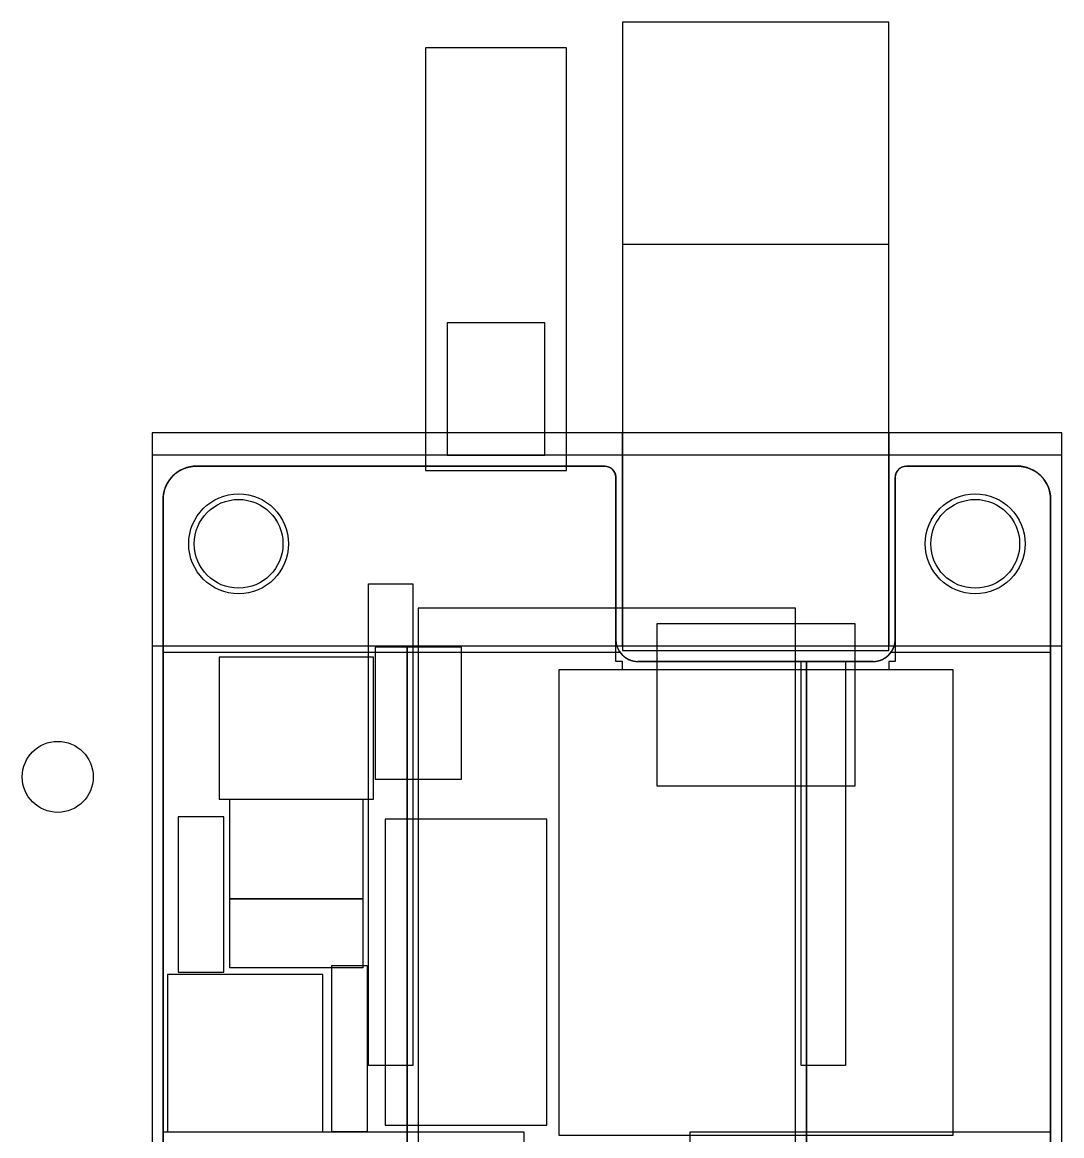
# Model space of a CAD drawing. Header units: millimetres. Extents: x -32 to 32, y -55 to 58.
# Drawn here: x -26.4 to 20.5, y 7.8 to 58 of the extents above; entities that cross this region are included whole.
import ezdxf

# ---------------------------------------------------------------- set-up
doc = ezdxf.new("R2010")
doc.units = ezdxf.units.MM
for name, color, linetype in [('BATTERY_4P7', 1, 'Continuous'), ('BOTTOM_FLUSH_PADS_ONLY', 5, 'Continuous'), ('BOTTOM_PLATE_M2_HEAD_HOLES', 2, 'Continuous'), ('CORRIDOR_23P0', 2, 'Continuous'), ('KEYBAND_4P0', 6, 'Continuous'), ('LED_PLUG_0P0', 7, 'Continuous'), ('LED_SLOT_1P2', 5, 'Continuous'), ('LED_SPLICE_1P0', 6, 'Continuous'), ('LEDGE_CLAMP_NO_PARTS', 3, 'Continuous'), ('MOUNT_KEEPOUT', 1, 'Continuous'), ('PLACEMENT_C4C5_BUCKOUT', 1, 'Continuous'), ('PLACEMENT_J2_LED', 4, 'Continuous'), ('PLACEMENT_L1', 7, 'Continuous'), ('PLACEMENT_Q1_LEDDRV', 5, 'Continuous'), ('PLACEMENT_U1_USBC', 5, 'Continuous'), ('PLACEMENT_U1_XIAO', 4, 'Continuous'), ('PLACEMENT_U2_BUCK', 2, 'Continuous'), ('REF_BATTERY', 3, 'Continuous'), ('REF_BAY', 5, 'Continuous'), ('REF_BOARD', 3, 'Continuous'), ('REF_CHIMNEY', 2, 'Continuous'), ('REF_LEDGE_RECESS_NEW', 7, 'Continuous'), ('REF_LEDGES', 6, 'Continuous'), ('REF_OLD_TABHOLES', 4, 'Continuous'), ('REF_SWITCH', 5, 'Continuous'), ('REF_SWITCH_SLOT', 6, 'Continuous'), ('REF_USB_CHANNEL', 1, 'Continuous'), ('RIB_14P4', 1, 'Continuous'), ('USB_CHIMNEY', 2, 'Continuous')]:
    doc.layers.add(name, color=color, linetype=linetype)

msp = doc.modelspace()

# ---------------------------------------------------------------- linework, layer by layer
at = {"layer": 'BATTERY_4P7'}
msp.add_lwpolyline([(-9, -19.8), (-9, 29.9), (0.4461, 29.9), (0.4495, 29.8892), (0.4515, 29.8834), (0.4575, 29.866), (0.4595, 29.8602), (0.4659, 29.843), (0.4681, 29.8373), (0.475, 29.8202), (0.4773, 29.8145), (0.4846, 29.7976), (0.4871, 29.792), (0.4947, 29.7752), (0.4974, 29.7697), (0.5054, 29.7531), (0.5082, 29.7477), (0.5167, 29.7313), (0.5196, 29.7259), (0.5284, 29.7098), (0.5315, 29.7045), (0.5407, 29.6885), (0.5439, 29.6833), (0.5535, 29.6676), (0.5568, 29.6624), (0.5669, 29.647), (0.5703, 29.6419), (0.5807, 29.6267), (0.5842, 29.6217), (0.595, 29.6068), (0.5987, 29.6019), (0.6098, 29.5872), (0.6136, 29.5824), (0.6251, 29.568), (0.629, 29.5633), (0.6408, 29.5492), (0.6448, 29.5445), (0.657, 29.5307), (0.6611, 29.5262), (0.6737, 29.5127), (0.6779, 29.5083), (0.6908, 29.4951), (0.6951, 29.4908), (0.7083, 29.4779), (0.7127, 29.4737), (0.7262, 29.4611), (0.7307, 29.457), (0.7445, 29.4448), (0.7492, 29.4408), (0.7633, 29.429), (0.768, 29.4251), (0.7824, 29.4136), (0.7872, 29.4098), (0.8019, 29.3987), (0.8068, 29.395), (0.8217, 29.3842), (0.8267, 29.3807), (0.8419, 29.3703), (0.847, 29.3669), (0.8624, 29.3568), (0.8676, 29.3535), (0.8833, 29.3439), (0.8885, 29.3407), (0.9045, 29.3315), (0.9098, 29.3284), (0.9259, 29.3196), (0.9313, 29.3167), (0.9477, 29.3082), (0.9531, 29.3054), (0.9697, 29.2974), (0.9752, 29.2947), (0.992, 29.2871), (0.9976, 29.2846), (1.0145, 29.2773), (1.0202, 29.275), (1.0373, 29.2681), (1.043, 29.2659), (1.0602, 29.2595), (1.066, 29.2575), (1.0834, 29.2515), (1.0892, 29.2495), (1.1068, 29.244), (1.1127, 29.2422), (1.1303, 29.2371), (1.1363, 29.2354), (1.1541, 29.2308), (1.16, 29.2293), (1.1779, 29.225), (1.1839, 29.2237), (1.2019, 29.2199), (1.2079, 29.2187), (1.226, 29.2153), (1.2321, 29.2142), (1.2502, 29.2113), (1.2563, 29.2104), (1.2745, 29.2079), (1.2806, 29.2072), (1.2989, 29.2052), (1.305, 29.2046), (1.3234, 29.203), (1.3295, 29.2025), (1.3479, 29.2014), (1.354, 29.2011), (1.3724, 29.2004), (1.3785, 29.2003), (1.3985, 29.2), (1.4015, 29.2), (9, 29.2), (9, -19.8)], dxfattribs=at)
at = {"layer": 'BOTTOM_FLUSH_PADS_ONLY'}
msp.add_lwpolyline([(-20, -36.4954), (-20, 36.4954), (-20, 36.4985), (-20, 36.5015), (-19.9999, 36.5046), (-19.9997, 36.5276), (-19.9995, 36.5337), (-19.9994, 36.5399), (-19.9992, 36.546), (-19.9985, 36.5644), (-19.9983, 36.5705), (-19.998, 36.5767), (-19.9976, 36.5828), (-19.9965, 36.6012), (-19.9961, 36.6073), (-19.9956, 36.6134), (-19.9951, 36.6195), (-19.9936, 36.6379), (-19.993, 36.644), (-19.9924, 36.6501), (-19.9918, 36.6562), (-19.9897, 36.6745), (-19.989, 36.6806), (-19.9883, 36.6867), (-19.9875, 36.6927), (-19.985, 36.711), (-19.9841, 36.7171), (-19.9832, 36.7231), (-19.9823, 36.7292), (-19.9794, 36.7474), (-19.9784, 36.7534), (-19.9773, 36.7595), (-19.9762, 36.7655), (-19.9729, 36.7836), (-19.9717, 36.7896), (-19.9705, 36.7956), (-19.9693, 36.8016), (-19.9655, 36.8196), (-19.9642, 36.8256), (-19.9628, 36.8316), (-19.9614, 36.8376), (-19.9572, 36.8555), (-19.9557, 36.8615), (-19.9542, 36.8674), (-19.9527, 36.8734), (-19.948, 36.8912), (-19.9464, 36.8971), (-19.9448, 36.903), (-19.9431, 36.9089), (-19.938, 36.9266), (-19.9362, 36.9325), (-19.9344, 36.9383), (-19.9326, 36.9442), (-19.9271, 36.9617), (-19.9252, 36.9676), (-19.9233, 36.9734), (-19.9213, 36.9792), (-19.9153, 36.9966), (-19.9133, 37.0024), (-19.9112, 37.0082), (-19.9091, 37.014), (-19.9027, 37.0312), (-19.9005, 37.037), (-19.8983, 37.0427), (-19.8961, 37.0484), (-19.8892, 37.0655), (-19.8869, 37.0712), (-19.8846, 37.0768), (-19.8822, 37.0825), (-19.8749, 37.0994), (-19.8725, 37.105), (-19.87, 37.1106), (-19.8675, 37.1162), (-19.8598, 37.133), (-19.8572, 37.1385), (-19.8546, 37.1441), (-19.8519, 37.1496), (-19.8439, 37.1661), (-19.8411, 37.1716), (-19.8384, 37.1771), (-19.8356, 37.1826), (-19.8271, 37.1989), (-19.8243, 37.2044), (-19.8214, 37.2098), (-19.8184, 37.2152), (-19.8096, 37.2313), (-19.8066, 37.2366), (-19.8036, 37.242), (-19.8005, 37.2473), (-19.7912, 37.2632), (-19.7881, 37.2685), (-19.785, 37.2737), (-19.7818, 37.279), (-19.7721, 37.2947), (-19.7689, 37.2999), (-19.7656, 37.305), (-19.7623, 37.3102), (-19.7522, 37.3256), (-19.7488, 37.3308), (-19.7454, 37.3359), (-19.742, 37.3409), (-19.7316, 37.3561), (-19.7281, 37.3612), (-19.7245, 37.3662), (-19.721, 37.3712), (-19.7102, 37.3861), (-19.7066, 37.391), (-19.7029, 37.396), (-19.6992, 37.4009), (-19.6881, 37.4155), (-19.6843, 37.4204), (-19.6806, 37.4252), (-19.6768, 37.43), (-19.6653, 37.4444), (-19.6614, 37.4492), (-19.6575, 37.4539), (-19.6536, 37.4586), (-19.6417, 37.4727), (-19.6378, 37.4774), (-19.6338, 37.482), (-19.6297, 37.4867), (-19.6175, 37.5004), (-19.6134, 37.505), (-19.6093, 37.5096), (-19.6052, 37.5141), (-19.5926, 37.5276), (-19.5884, 37.532), (-19.5842, 37.5365), (-19.5799, 37.5409), (-19.5671, 37.5541), (-19.5628, 37.5584), (-19.5584, 37.5628), (-19.5541, 37.5671), (-19.5409, 37.5799), (-19.5365, 37.5842), (-19.532, 37.5884), (-19.5276, 37.5926), (-19.5141, 37.6052), (-19.5096, 37.6093), (-19.505, 37.6134), (-19.5004, 37.6175), (-19.4867, 37.6297), (-19.482, 37.6338), (-19.4774, 37.6378), (-19.4727, 37.6417), (-19.4586, 37.6536), (-19.4539, 37.6575), (-19.4492, 37.6614), (-19.4444, 37.6653), (-19.43, 37.6768), (-19.4252, 37.6806), (-19.4204, 37.6843), (-19.4155, 37.6881), (-19.4009, 37.6992), (-19.396, 37.7029), (-19.391, 37.7066), (-19.3861, 37.7102), (-19.3712, 37.721), (-19.3662, 37.7245), (-19.3612, 37.7281), (-19.3561, 37.7316), (-19.3409, 37.742), (-19.3359, 37.7454), (-19.3308, 37.7488), (-19.3256, 37.7522), (-19.3102, 37.7623), (-19.305, 37.7656), (-19.2999, 37.7689), (-19.2947, 37.7721), (-19.279, 37.7818), (-19.2737, 37.785), (-19.2685, 37.7881), (-19.2632, 37.7912), (-19.2473, 37.8005), (-19.242, 37.8036), (-19.2366, 37.8066), (-19.2313, 37.8096), (-19.2152, 37.8184), (-19.2098, 37.8214), (-19.2044, 37.8243), (-19.1989, 37.8271), (-19.1826, 37.8356), (-19.1771, 37.8384), (-19.1716, 37.8411), (-19.1661, 37.8439), (-19.1496, 37.8519), (-19.1441, 37.8546), (-19.1385, 37.8572), (-19.133, 37.8598), (-19.1162, 37.8675), (-19.1106, 37.87), (-19.105, 37.8725), (-19.0994, 37.8749), (-19.0825, 37.8822), (-19.0768, 37.8846), (-19.0712, 37.8869), (-19.0655, 37.8892), (-19.0484, 37.8961), (-19.0427, 37.8983), (-19.037, 37.9005), (-19.0312, 37.9027), (-19.014, 37.9091), (-19.0082, 37.9112), (-19.0024, 37.9133), (-18.9966, 37.9153), (-18.9792, 37.9213), (-18.9734, 37.9233), (-18.9676, 37.9252), (-18.9617, 37.9271), (-18.9442, 37.9326), (-18.9383, 37.9344), (-18.9325, 37.9362), (-18.9266, 37.938), (-18.9089, 37.9431), (-18.903, 37.9448), (-18.8971, 37.9464), (-18.8912, 37.948), (-18.8734, 37.9527), (-18.8674, 37.9542), (-18.8615, 37.9557), (-18.8555, 37.9572), (-18.8376, 37.9614), (-18.8316, 37.9628), (-18.8256, 37.9642), (-18.8196, 37.9655), (-18.8016, 37.9693), (-18.7956, 37.9705), (-18.7896, 37.9717), (-18.7836, 37.9729), (-18.7655, 37.9762), (-18.7595, 37.9773), (-18.7534, 37.9784), (-18.7474, 37.9794), (-18.7292, 37.9823), (-18.7231, 37.9832), (-18.7171, 37.9841), (-18.711, 37.985), (-18.6927, 37.9875), (-18.6867, 37.9883), (-18.6806, 37.989), (-18.6745, 37.9897), (-18.6562, 37.9918), (-18.6501, 37.9924), (-18.644, 37.993), (-18.6379, 37.9936), (-18.6195, 37.9951), (-18.6134, 37.9956), (-18.6073, 37.9961), (-18.6012, 37.9965), (-18.5828, 37.9976), (-18.5767, 37.998), (-18.5705, 37.9983), (-18.5644, 37.9985), (-18.546, 37.9992), (-18.5399, 37.9994), (-18.5337, 37.9995), (-18.5276, 37.9997), (-18.5046, 37.9999), (-18.5015, 38), (-18.4985, 38), (-18.4954, 38), (-0.1, 38), (-0.0877, 37.9998), (-0.0755, 37.9994), (-0.0632, 37.9986), (-0.051, 37.9976), (-0.0388, 37.9962), (-0.0266, 37.9946), (-0.0145, 37.9926), (-0.0025, 37.9904), (0.0096, 37.9879), (0.0215, 37.985), (0.0334, 37.9819), (0.0451, 37.9785), (0.0568, 37.9748), (0.0684, 37.9708), (0.0799, 37.9665), (0.0913, 37.9619), (0.1026, 37.9571), (0.1138, 37.952), (0.1248, 37.9466), (0.1357, 37.941), (0.1464, 37.935), (0.1571, 37.9289), (0.1675, 37.9224), (0.1778, 37.9157), (0.1879, 37.9088), (0.1978, 37.9016), (0.2076, 37.8942), (0.2172, 37.8865), (0.2266, 37.8786), (0.2358, 37.8705), (0.2448, 37.8621), (0.2536, 37.8536), (0.2621, 37.8448), (0.2705, 37.8358), (0.2786, 37.8266), (0.2865, 37.8172), (0.2942, 37.8076), (0.3016, 37.7978), (0.3088, 37.7879), (0.3157, 37.7778), (0.3224, 37.7675), (0.3289, 37.7571), (0.335, 37.7464), (0.341, 37.7357), (0.3466, 37.7248), (0.352, 37.7138), (0.3571, 37.7026), (0.3619, 37.6913), (0.3665, 37.6799), (0.3708, 37.6684), (0.3748, 37.6568), (0.3785, 37.6451), (0.3819, 37.6334), (0.385, 37.6215), (0.3879, 37.6096), (0.3904, 37.5975), (0.3926, 37.5855), (0.3946, 37.5734), (0.3962, 37.5612), (0.3976, 37.549), (0.3986, 37.5368), (0.3994, 37.5245), (0.3998, 37.5123), (0.4, 37.5), (0.4, 30.2015), (0.4, 30.1985), (0.4003, 30.1785), (0.4004, 30.1724), (0.4011, 30.154), (0.4014, 30.1479), (0.4025, 30.1295), (0.403, 30.1234), (0.4046, 30.105), (0.4052, 30.0989), (0.4072, 30.0806), (0.4079, 30.0745), (0.4104, 30.0563), (0.4113, 30.0502), (0.4142, 30.0321), (0.4153, 30.026), (0.4187, 30.0079), (0.4199, 30.0019), (0.4237, 29.9839), (0.425, 29.9779), (0.4293, 29.96), (0.4308, 29.9541), (0.4354, 29.9363), (0.4371, 29.9303), (0.4422, 29.9127), (0.444, 29.9068), (0.4495, 29.8892), (0.4515, 29.8834), (0.4575, 29.866), (0.4595, 29.8602), (0.4659, 29.843), (0.4681, 29.8373), (0.475, 29.8202), (0.4773, 29.8145), (0.4846, 29.7976), (0.4871, 29.792), (0.4947, 29.7752), (0.4974, 29.7697), (0.5054, 29.7531), (0.5082, 29.7477), (0.5167, 29.7313), (0.5196, 29.7259), (0.5284, 29.7098), (0.5315, 29.7045), (0.5407, 29.6885), (0.5439, 29.6833), (0.5535, 29.6676), (0.5568, 29.6624), (0.5669, 29.647), (0.5703, 29.6419), (0.5807, 29.6267), (0.5842, 29.6217), (0.595, 29.6068), (0.5987, 29.6019), (0.6098, 29.5872), (0.6136, 29.5824), (0.6251, 29.568), (0.629, 29.5633), (0.6408, 29.5492), (0.6448, 29.5445), (0.657, 29.5307), (0.6611, 29.5262), (0.6737, 29.5127), (0.6779, 29.5083), (0.6908, 29.4951), (0.6951, 29.4908), (0.7083, 29.4779), (0.7127, 29.4737), (0.7262, 29.4611), (0.7307, 29.457), (0.7445, 29.4448), (0.7492, 29.4408), (0.7633, 29.429), (0.768, 29.4251), (0.7824, 29.4136), (0.7872, 29.4098), (0.8019, 29.3987), (0.8068, 29.395), (0.8217, 29.3842), (0.8267, 29.3807), (0.8419, 29.3703), (0.847, 29.3669), (0.8624, 29.3568), (0.8676, 29.3535), (0.8833, 29.3439), (0.8885, 29.3407), (0.9045, 29.3315), (0.9098, 29.3284), (0.9259, 29.3196), (0.9313, 29.3167), (0.9477, 29.3082), (0.9531, 29.3054), (0.9697, 29.2974), (0.9752, 29.2947), (0.992, 29.2871), (0.9976, 29.2846), (1.0145, 29.2773), (1.0202, 29.275), (1.0373, 29.2681), (1.043, 29.2659), (1.0602, 29.2595), (1.066, 29.2575), (1.0834, 29.2515), (1.0892, 29.2495), (1.1068, 29.244), (1.1127, 29.2422), (1.1303, 29.2371), (1.1363, 29.2354), (1.1541, 29.2308), (1.16, 29.2293), (1.1779, 29.225), (1.1839, 29.2237), (1.2019, 29.2199), (1.2079, 29.2187), (1.226, 29.2153), (1.2321, 29.2142), (1.2502, 29.2113), (1.2563, 29.2104), (1.2745, 29.2079), (1.2806, 29.2072), (1.2989, 29.2052), (1.305, 29.2046), (1.3234, 29.203), (1.3295, 29.2025), (1.3479, 29.2014), (1.354, 29.2011), (1.3724, 29.2004), (1.3785, 29.2003), (1.3985, 29.2), (1.4015, 29.2), (11.9985, 29.2), (12.0015, 29.2), (12.0215, 29.2003), (12.0276, 29.2004), (12.046, 29.2011), (12.0521, 29.2014), (12.0705, 29.2025), (12.0766, 29.203), (12.095, 29.2046), (12.1011, 29.2052), (12.1194, 29.2072), (12.1255, 29.2079), (12.1437, 29.2104), (12.1498, 29.2113), (12.1679, 29.2142), (12.174, 29.2153), (12.1921, 29.2187), (12.1981, 29.2199), (12.2161, 29.2237), (12.2221, 29.225), (12.24, 29.2293), (12.2459, 29.2308), (12.2637, 29.2354), (12.2697, 29.2371), (12.2873, 29.2422), (12.2932, 29.244), (12.3108, 29.2495), (12.3166, 29.2515), (12.334, 29.2575), (12.3398, 29.2595), (12.357, 29.2659), (12.3627, 29.2681), (12.3798, 29.275), (12.3855, 29.2773), (12.4024, 29.2846), (12.408, 29.2871), (12.4248, 29.2947), (12.4303, 29.2974), (12.4469, 29.3054), (12.4523, 29.3082), (12.4687, 29.3167), (12.4741, 29.3196), (12.4902, 29.3284), (12.4955, 29.3315), (12.5115, 29.3407), (12.5167, 29.3439), (12.5324, 29.3535), (12.5376, 29.3568), (12.553, 29.3669), (12.5581, 29.3703), (12.5733, 29.3807), (12.5783, 29.3842), (12.5932, 29.395), (12.5981, 29.3987), (12.6128, 29.4098), (12.6176, 29.4136), (12.632, 29.4251), (12.6367, 29.429), (12.6508, 29.4408), (12.6555, 29.4448), (12.6693, 29.457), (12.6738, 29.4611), (12.6873, 29.4737), (12.6917, 29.4779), (12.7049, 29.4908), (12.7092, 29.4951), (12.7221, 29.5083), (12.7263, 29.5127), (12.7389, 29.5262), (12.743, 29.5307), (12.7552, 29.5445), (12.7592, 29.5492), (12.771, 29.5633), (12.7749, 29.568), (12.7864, 29.5824), (12.7902, 29.5872), (12.8013, 29.6019), (12.805, 29.6068), (12.8158, 29.6217), (12.8193, 29.6267), (12.8297, 29.6419), (12.8331, 29.647), (12.8432, 29.6624), (12.8465, 29.6676), (12.8561, 29.6833), (12.8593, 29.6885), (12.8685, 29.7045), (12.8716, 29.7098), (12.8804, 29.7259), (12.8833, 29.7313), (12.8918, 29.7477), (12.8946, 29.7531), (12.9026, 29.7697), (12.9053, 29.7752), (12.9129, 29.792), (12.9154, 29.7976), (12.9227, 29.8145), (12.925, 29.8202), (12.9319, 29.8373), (12.9341, 29.843), (12.9405, 29.8602), (12.9425, 29.866), (12.9485, 29.8834), (12.9505, 29.8892), (12.956, 29.9068), (12.9578, 29.9127), (12.9629, 29.9303), (12.9646, 29.9363), (12.9692, 29.9541), (12.9707, 29.96), (12.975, 29.9779), (12.9763, 29.9839), (12.9801, 30.0019), (12.9813, 30.0079), (12.9847, 30.026), (12.9858, 30.0321), (12.9887, 30.0502), (12.9896, 30.0563), (12.9921, 30.0745), (12.9928, 30.0806), (12.9948, 30.0989), (12.9954, 30.105), (12.997, 30.1234), (12.9975, 30.1295), (12.9986, 30.1479), (12.9989, 30.154), (12.9996, 30.1724), (12.9997, 30.1785), (13, 30.1985), (13, 30.2015), (13, 37.5), (13.0002, 37.5123), (13.0006, 37.5245), (13.0014, 37.5368), (13.0024, 37.549), (13.0038, 37.5612), (13.0054, 37.5734), (13.0074, 37.5855), (13.0096, 37.5975), (13.0121, 37.6096), (13.015, 37.6215), (13.0181, 37.6334), (13.0215, 37.6451), (13.0252, 37.6568), (13.0292, 37.6684), (13.0335, 37.6799), (13.0381, 37.6913), (13.0429, 37.7026), (13.048, 37.7138), (13.0534, 37.7248), (13.059, 37.7357), (13.065, 37.7464), (13.0711, 37.7571), (13.0776, 37.7675), (13.0843, 37.7778), (13.0912, 37.7879), (13.0984, 37.7978), (13.1058, 37.8076), (13.1135, 37.8172), (13.1214, 37.8266), (13.1295, 37.8358), (13.1379, 37.8448), (13.1464, 37.8536), (13.1552, 37.8621), (13.1642, 37.8705), (13.1734, 37.8786), (13.1828, 37.8865), (13.1924, 37.8942), (13.2022, 37.9016), (13.2121, 37.9088), (13.2222, 37.9157), (13.2325, 37.9224), (13.2429, 37.9289), (13.2536, 37.935), (13.2643, 37.941), (13.2752, 37.9466), (13.2862, 37.952), (13.2974, 37.9571), (13.3087, 37.9619), (13.3201, 37.9665), (13.3316, 37.9708), (13.3432, 37.9748), (13.3549, 37.9785), (13.3666, 37.9819), (13.3785, 37.985), (13.3904, 37.9879), (13.4025, 37.9904), (13.4145, 37.9926), (13.4266, 37.9946), (13.4388, 37.9962), (13.451, 37.9976), (13.4632, 37.9986), (13.4755, 37.9994), (13.4877, 37.9998), (13.5, 38), (18.4954, 38), (18.4985, 38), (18.5015, 38), (18.5046, 37.9999), (18.5276, 37.9997), (18.5337, 37.9995), (18.5399, 37.9994), (18.546, 37.9992), (18.5644, 37.9985), (18.5705, 37.9983), (18.5767, 37.998), (18.5828, 37.9976), (18.6012, 37.9965), (18.6073, 37.9961), (18.6134, 37.9956), (18.6195, 37.9951), (18.6379, 37.9936), (18.644, 37.993), (18.6501, 37.9924), (18.6562, 37.9918), (18.6745, 37.9897), (18.6806, 37.989), (18.6867, 37.9883), (18.6927, 37.9875), (18.711, 37.985), (18.7171, 37.9841), (18.7231, 37.9832), (18.7292, 37.9823), (18.7474, 37.9794), (18.7534, 37.9784), (18.7595, 37.9773), (18.7655, 37.9762), (18.7836, 37.9729), (18.7896, 37.9717), (18.7956, 37.9705), (18.8016, 37.9693), (18.8196, 37.9655), (18.8256, 37.9642), (18.8316, 37.9628), (18.8376, 37.9614), (18.8555, 37.9572), (18.8615, 37.9557), (18.8674, 37.9542), (18.8734, 37.9527), (18.8912, 37.948), (18.8971, 37.9464), (18.903, 37.9448), (18.9089, 37.9431), (18.9266, 37.938), (18.9325, 37.9362), (18.9383, 37.9344), (18.9442, 37.9326), (18.9617, 37.9271), (18.9676, 37.9252), (18.9734, 37.9233), (18.9792, 37.9213), (18.9966, 37.9153), (19.0024, 37.9133), (19.0082, 37.9112), (19.014, 37.9091), (19.0312, 37.9027), (19.037, 37.9005), (19.0427, 37.8983), (19.0484, 37.8961), (19.0655, 37.8892), (19.0712, 37.8869), (19.0768, 37.8846), (19.0825, 37.8822), (19.0994, 37.8749), (19.105, 37.8725), (19.1106, 37.87), (19.1162, 37.8675), (19.133, 37.8598), (19.1385, 37.8572), (19.1441, 37.8546), (19.1496, 37.8519), (19.1661, 37.8439), (19.1716, 37.8411), (19.1771, 37.8384), (19.1826, 37.8356), (19.1989, 37.8271), (19.2044, 37.8243), (19.2098, 37.8214), (19.2152, 37.8184), (19.2313, 37.8096), (19.2366, 37.8066), (19.242, 37.8036), (19.2473, 37.8005), (19.2632, 37.7912), (19.2685, 37.7881), (19.2737, 37.785), (19.279, 37.7818), (19.2947, 37.7721), (19.2999, 37.7689), (19.305, 37.7656), (19.3102, 37.7623), (19.3256, 37.7522), (19.3308, 37.7488), (19.3359, 37.7454), (19.3409, 37.742), (19.3561, 37.7316), (19.3612, 37.7281), (19.3662, 37.7245), (19.3712, 37.721), (19.3861, 37.7102), (19.391, 37.7066), (19.396, 37.7029), (19.4009, 37.6992), (19.4155, 37.6881), (19.4204, 37.6843), (19.4252, 37.6806), (19.43, 37.6768), (19.4444, 37.6653), (19.4492, 37.6614), (19.4539, 37.6575), (19.4586, 37.6536), (19.4727, 37.6417), (19.4774, 37.6378), (19.482, 37.6338), (19.4867, 37.6297), (19.5004, 37.6175), (19.505, 37.6134), (19.5096, 37.6093), (19.5141, 37.6052), (19.5276, 37.5926), (19.532, 37.5884), (19.5365, 37.5842), (19.5409, 37.5799), (19.5541, 37.5671), (19.5584, 37.5628), (19.5628, 37.5584), (19.5671, 37.5541), (19.5799, 37.5409), (19.5842, 37.5365), (19.5884, 37.532), (19.5926, 37.5276), (19.6052, 37.5141), (19.6093, 37.5096), (19.6134, 37.505), (19.6175, 37.5004), (19.6297, 37.4867), (19.6338, 37.482), (19.6378, 37.4774), (19.6417, 37.4727), (19.6536, 37.4586), (19.6575, 37.4539), (19.6614, 37.4492), (19.6653, 37.4444), (19.6768, 37.43), (19.6806, 37.4252), (19.6843, 37.4204), (19.6881, 37.4155), (19.6992, 37.4009), (19.7029, 37.396), (19.7066, 37.391), (19.7102, 37.3861), (19.721, 37.3712), (19.7245, 37.3662), (19.7281, 37.3612), (19.7316, 37.3561), (19.742, 37.3409), (19.7454, 37.3359), (19.7488, 37.3308), (19.7522, 37.3256), (19.7623, 37.3102), (19.7656, 37.305), (19.7689, 37.2999), (19.7721, 37.2947), (19.7818, 37.279), (19.785, 37.2737), (19.7881, 37.2685), (19.7912, 37.2632), (19.8005, 37.2473), (19.8036, 37.242), (19.8066, 37.2366), (19.8096, 37.2313), (19.8184, 37.2152), (19.8214, 37.2098), (19.8243, 37.2044), (19.8271, 37.1989), (19.8356, 37.1826), (19.8384, 37.1771), (19.8411, 37.1716), (19.8439, 37.1661), (19.8519, 37.1496), (19.8546, 37.1441), (19.8572, 37.1385), (19.8598, 37.133), (19.8675, 37.1162), (19.87, 37.1106), (19.8725, 37.105), (19.8749, 37.0994), (19.8822, 37.0825), (19.8846, 37.0768), (19.8869, 37.0712), (19.8892, 37.0655), (19.8961, 37.0484), (19.8983, 37.0427), (19.9005, 37.037), (19.9027, 37.0312), (19.9091, 37.014), (19.9112, 37.0082), (19.9133, 37.0024), (19.9153, 36.9966), (19.9213, 36.9792), (19.9233, 36.9734), (19.9252, 36.9676), (19.9271, 36.9617), (19.9326, 36.9442), (19.9344, 36.9383), (19.9362, 36.9325), (19.938, 36.9266), (19.9431, 36.9089), (19.9448, 36.903), (19.9464, 36.8971), (19.948, 36.8912), (19.9527, 36.8734), (19.9542, 36.8674), (19.9557, 36.8615), (19.9572, 36.8555), (19.9614, 36.8376), (19.9628, 36.8316), (19.9642, 36.8256), (19.9655, 36.8196), (19.9693, 36.8016), (19.9705, 36.7956), (19.9717, 36.7896), (19.9729, 36.7836), (19.9762, 36.7655), (19.9773, 36.7595), (19.9784, 36.7534), (19.9794, 36.7474), (19.9823, 36.7292), (19.9832, 36.7231), (19.9841, 36.7171), (19.985, 36.711), (19.9875, 36.6927), (19.9883, 36.6867), (19.989, 36.6806), (19.9897, 36.6745), (19.9918, 36.6562), (19.9924, 36.6501), (19.993, 36.644), (19.9936, 36.6379), (19.9951, 36.6195), (19.9956, 36.6134), (19.9961, 36.6073), (19.9965, 36.6012), (19.9976, 36.5828), (19.998, 36.5767), (19.9983, 36.5705), (19.9985, 36.5644), (19.9992, 36.546), (19.9994, 36.5399), (19.9995, 36.5337), (19.9997, 36.5276), (19.9999, 36.5046), (20, 36.5015), (20, 36.4985), (20, 36.4954), (20, -36.4954)], dxfattribs=at)
at = {"layer": 'BOTTOM_PLATE_M2_HEAD_HOLES'}
for centre in [(-16.6, 34.5), (16.6, 34.5)]:
    msp.add_circle(centre, 2, dxfattribs=at)
at = {"layer": 'CORRIDOR_23P0'}
msp.add_lwpolyline([(-9, 29.9), (-9, -19.8), (-20, -19.8), (-20, 29.9)], close=True, dxfattribs=at)
msp.add_lwpolyline([(9, -19.8), (9, 29.2), (11.9985, 29.2), (12.0015, 29.2), (12.0215, 29.2003), (12.0276, 29.2004), (12.046, 29.2011), (12.0521, 29.2014), (12.0705, 29.2025), (12.0766, 29.203), (12.095, 29.2046), (12.1011, 29.2052), (12.1194, 29.2072), (12.1255, 29.2079), (12.1437, 29.2104), (12.1498, 29.2113), (12.1679, 29.2142), (12.174, 29.2153), (12.1921, 29.2187), (12.1981, 29.2199), (12.2161, 29.2237), (12.2221, 29.225), (12.24, 29.2293), (12.2459, 29.2308), (12.2637, 29.2354), (12.2697, 29.2371), (12.2873, 29.2422), (12.2932, 29.244), (12.3108, 29.2495), (12.3166, 29.2515), (12.334, 29.2575), (12.3398, 29.2595), (12.357, 29.2659), (12.3627, 29.2681), (12.3798, 29.275), (12.3855, 29.2773), (12.4024, 29.2846), (12.408, 29.2871), (12.4248, 29.2947), (12.4303, 29.2974), (12.4469, 29.3054), (12.4523, 29.3082), (12.4687, 29.3167), (12.4741, 29.3196), (12.4902, 29.3284), (12.4955, 29.3315), (12.5115, 29.3407), (12.5167, 29.3439), (12.5324, 29.3535), (12.5376, 29.3568), (12.553, 29.3669), (12.5581, 29.3703), (12.5733, 29.3807), (12.5783, 29.3842), (12.5932, 29.395), (12.5981, 29.3987), (12.6128, 29.4098), (12.6176, 29.4136), (12.632, 29.4251), (12.6367, 29.429), (12.6508, 29.4408), (12.6555, 29.4448), (12.6693, 29.457), (12.6738, 29.4611), (12.6873, 29.4737), (12.6917, 29.4779), (12.7049, 29.4908), (12.7092, 29.4951), (12.7221, 29.5083), (12.7263, 29.5127), (12.7389, 29.5262), (12.743, 29.5307), (12.7552, 29.5445), (12.7592, 29.5492), (12.771, 29.5633), (12.7749, 29.568), (12.7864, 29.5824), (12.7902, 29.5872), (12.8013, 29.6019), (12.805, 29.6068), (12.8158, 29.6217), (12.8193, 29.6267), (12.8297, 29.6419), (12.8331, 29.647), (12.8432, 29.6624), (12.8465, 29.6676), (12.8561, 29.6833), (12.8593, 29.6885), (12.8685, 29.7045), (12.8716, 29.7098), (12.8804, 29.7259), (12.8833, 29.7313), (12.8918, 29.7477), (12.8946, 29.7531), (12.9026, 29.7697), (12.9053, 29.7752), (12.9129, 29.792), (12.9154, 29.7976), (12.9227, 29.8145), (12.925, 29.8202), (12.9319, 29.8373), (12.9341, 29.843), (12.9405, 29.8602), (12.9425, 29.866), (12.9485, 29.8834), (12.9505, 29.8892), (12.9539, 29.9), (20, 29.9), (20, -19.8)], dxfattribs=at)
at = {"layer": 'KEYBAND_4P0'}
for points in [[(-3.75, 8), (-3.75, -8), (-20, -8), (-20, 8)], [(20, 8), (20, -8), (3.75, -8), (3.75, 8)]]:
    msp.add_lwpolyline(points, close=True, dxfattribs=at)
at = {"layer": 'LED_PLUG_0P0'}
msp.add_lwpolyline([(-17, 18.5), (-17, 23), (-11, 23), (-11, 18.5)], close=True, dxfattribs=at)
at = {"layer": 'LED_SLOT_1P2'}
msp.add_lwpolyline([(-12.4, 8), (-12.4, 15.5), (-10.8, 15.5), (-10.8, 8)], close=True, dxfattribs=at)
at = {"layer": 'LED_SPLICE_1P0'}
msp.add_lwpolyline([(-17, 15.4), (-17, 18.5), (-11, 18.5), (-11, 15.4)], close=True, dxfattribs=at)
at = {"layer": 'LEDGE_CLAMP_NO_PARTS'}
for points in [[(-0.0755, 37.9994), (-0.0632, 37.9986), (-0.051, 37.9976), (-0.0388, 37.9962), (-0.0266, 37.9946), (-0.0145, 37.9926), (-0.0025, 37.9904), (0.0096, 37.9879), (0.0215, 37.985), (0.0334, 37.9819), (0.0451, 37.9785), (0.0568, 37.9748), (0.0684, 37.9708), (0.0799, 37.9665), (0.0913, 37.9619), (0.1026, 37.9571), (0.1138, 37.952), (0.1248, 37.9466), (0.1357, 37.941), (0.1464, 37.935), (0.1571, 37.9289), (0.1675, 37.9224), (0.1778, 37.9157), (0.1879, 37.9088), (0.1978, 37.9016), (0.2076, 37.8942), (0.2172, 37.8865), (0.2266, 37.8786), (0.2358, 37.8705), (0.2448, 37.8621), (0.2536, 37.8536), (0.2621, 37.8448), (0.2705, 37.8358), (0.2786, 37.8266), (0.2865, 37.8172), (0.2942, 37.8076), (0.3016, 37.7978), (0.3088, 37.7879), (0.3157, 37.7778), (0.3224, 37.7675), (0.3289, 37.7571), (0.335, 37.7464), (0.341, 37.7357), (0.3466, 37.7248), (0.352, 37.7138), (0.3571, 37.7026), (0.3619, 37.6913), (0.3665, 37.6799), (0.3708, 37.6684), (0.3748, 37.6568), (0.3785, 37.6451), (0.3819, 37.6334), (0.385, 37.6215), (0.3879, 37.6096), (0.3904, 37.5975), (0.3926, 37.5855), (0.3946, 37.5734), (0.3962, 37.5612), (0.3976, 37.549), (0.3986, 37.5368), (0.3994, 37.5245), (0.3998, 37.5123), (0.4, 37.5), (0.4, 30.2015), (0.4, 30.1985), (0.4003, 30.1785), (0.4004, 30.1724), (0.4011, 30.154), (0.4014, 30.1479), (0.4025, 30.1295), (0.403, 30.1234), (0.4046, 30.105), (0.4052, 30.0989), (0.4072, 30.0806), (0.4079, 30.0745), (0.4104, 30.0563), (0.4113, 30.0502), (0.4142, 30.0321), (0.4153, 30.026), (0.4187, 30.0079), (0.4199, 30.0019), (0.4237, 29.9839), (0.425, 29.9779), (0.4293, 29.96), (0.4308, 29.9541), (0.4354, 29.9363), (0.4371, 29.9303), (0.4422, 29.9127), (0.444, 29.9068), (0.4495, 29.8892), (0.4515, 29.8834), (0.4575, 29.866), (0.4595, 29.8602), (0.4659, 29.843), (0.4681, 29.8373), (0.475, 29.8202), (0.4773, 29.8145), (0.4846, 29.7976), (0.4871, 29.792), (0.4947, 29.7752), (0.4974, 29.7697), (0.5054, 29.7531), (0.5082, 29.7477), (0.5167, 29.7313), (0.5196, 29.7259), (0.5284, 29.7098), (0.5315, 29.7045), (0.5407, 29.6885), (0.5439, 29.6833), (0.5535, 29.6676), (0.5568, 29.6624), (0.5669, 29.647), (0.5703, 29.6419), (0.5807, 29.6267), (0.5842, 29.6217), (0.595, 29.6068), (0.5987, 29.6019), (0.6001, 29.6), (-20, 29.6), (-20, 36.4954), (-20, 36.4985), (-20, 36.5015), (-19.9999, 36.5046), (-19.9997, 36.5276), (-19.9995, 36.5337), (-19.9994, 36.5399), (-19.9992, 36.546), (-19.9985, 36.5644), (-19.9983, 36.5705), (-19.998, 36.5767), (-19.9976, 36.5828), (-19.9965, 36.6012), (-19.9961, 36.6073), (-19.9956, 36.6134), (-19.9951, 36.6195), (-19.9936, 36.6379), (-19.993, 36.644), (-19.9924, 36.6501), (-19.9918, 36.6562), (-19.9897, 36.6745), (-19.989, 36.6806), (-19.9883, 36.6867), (-19.9875, 36.6927), (-19.985, 36.711), (-19.9841, 36.7171), (-19.9832, 36.7231), (-19.9823, 36.7292), (-19.9794, 36.7474), (-19.9784, 36.7534), (-19.9773, 36.7595), (-19.9762, 36.7655), (-19.9729, 36.7836), (-19.9717, 36.7896), (-19.9705, 36.7956), (-19.9693, 36.8016), (-19.9655, 36.8196), (-19.9642, 36.8256), (-19.9628, 36.8316), (-19.9614, 36.8376), (-19.9572, 36.8555), (-19.9557, 36.8615), (-19.9542, 36.8674), (-19.9527, 36.8734), (-19.948, 36.8912), (-19.9464, 36.8971), (-19.9448, 36.903), (-19.9431, 36.9089), (-19.938, 36.9266), (-19.9362, 36.9325), (-19.9344, 36.9383), (-19.9326, 36.9442), (-19.9271, 36.9617), (-19.9252, 36.9676), (-19.9233, 36.9734), (-19.9213, 36.9792), (-19.9153, 36.9966), (-19.9133, 37.0024), (-19.9112, 37.0082), (-19.9091, 37.014), (-19.9027, 37.0312), (-19.9005, 37.037), (-19.8983, 37.0427), (-19.8961, 37.0484), (-19.8892, 37.0655), (-19.8869, 37.0712), (-19.8846, 37.0768), (-19.8822, 37.0825), (-19.8749, 37.0994), (-19.8725, 37.105), (-19.87, 37.1106), (-19.8675, 37.1162), (-19.8598, 37.133), (-19.8572, 37.1385), (-19.8546, 37.1441), (-19.8519, 37.1496), (-19.8439, 37.1661), (-19.8411, 37.1716), (-19.8384, 37.1771), (-19.8356, 37.1826), (-19.8271, 37.1989), (-19.8243, 37.2044), (-19.8214, 37.2098), (-19.8184, 37.2152), (-19.8096, 37.2313), (-19.8066, 37.2366), (-19.8036, 37.242), (-19.8005, 37.2473), (-19.7912, 37.2632), (-19.7881, 37.2685), (-19.785, 37.2737), (-19.7818, 37.279), (-19.7721, 37.2947), (-19.7689, 37.2999), (-19.7656, 37.305), (-19.7623, 37.3102), (-19.7522, 37.3256), (-19.7488, 37.3308), (-19.7454, 37.3359), (-19.742, 37.3409), (-19.7316, 37.3561), (-19.7281, 37.3612), (-19.7245, 37.3662), (-19.721, 37.3712), (-19.7102, 37.3861), (-19.7066, 37.391), (-19.7029, 37.396), (-19.6992, 37.4009), (-19.6881, 37.4155), (-19.6843, 37.4204), (-19.6806, 37.4252), (-19.6768, 37.43), (-19.6653, 37.4444), (-19.6614, 37.4492), (-19.6575, 37.4539), (-19.6536, 37.4586), (-19.6417, 37.4727), (-19.6378, 37.4774), (-19.6338, 37.482), (-19.6297, 37.4867), (-19.6175, 37.5004), (-19.6134, 37.505), (-19.6093, 37.5096), (-19.6052, 37.5141), (-19.5926, 37.5276), (-19.5884, 37.532), (-19.5842, 37.5365), (-19.5799, 37.5409), (-19.5671, 37.5541), (-19.5628, 37.5584), (-19.5584, 37.5628), (-19.5541, 37.5671), (-19.5409, 37.5799), (-19.5365, 37.5842), (-19.532, 37.5884), (-19.5276, 37.5926), (-19.5141, 37.6052), (-19.5096, 37.6093), (-19.505, 37.6134), (-19.5004, 37.6175), (-19.4867, 37.6297), (-19.482, 37.6338), (-19.4774, 37.6378), (-19.4727, 37.6417), (-19.4586, 37.6536), (-19.4539, 37.6575), (-19.4492, 37.6614), (-19.4444, 37.6653), (-19.43, 37.6768), (-19.4252, 37.6806), (-19.4204, 37.6843), (-19.4155, 37.6881), (-19.4009, 37.6992), (-19.396, 37.7029), (-19.391, 37.7066), (-19.3861, 37.7102), (-19.3712, 37.721), (-19.3662, 37.7245), (-19.3612, 37.7281), (-19.3561, 37.7316), (-19.3409, 37.742), (-19.3359, 37.7454), (-19.3308, 37.7488), (-19.3256, 37.7522), (-19.3102, 37.7623), (-19.305, 37.7656), (-19.2999, 37.7689), (-19.2947, 37.7721), (-19.279, 37.7818), (-19.2737, 37.785), (-19.2685, 37.7881), (-19.2632, 37.7912), (-19.2473, 37.8005), (-19.242, 37.8036), (-19.2366, 37.8066), (-19.2313, 37.8096), (-19.2152, 37.8184), (-19.2098, 37.8214), (-19.2044, 37.8243), (-19.1989, 37.8271), (-19.1826, 37.8356), (-19.1771, 37.8384), (-19.1716, 37.8411), (-19.1661, 37.8439), (-19.1496, 37.8519), (-19.1441, 37.8546), (-19.1385, 37.8572), (-19.133, 37.8598), (-19.1162, 37.8675), (-19.1106, 37.87), (-19.105, 37.8725), (-19.0994, 37.8749), (-19.0825, 37.8822), (-19.0768, 37.8846), (-19.0712, 37.8869), (-19.0655, 37.8892), (-19.0484, 37.8961), (-19.0427, 37.8983), (-19.037, 37.9005), (-19.0312, 37.9027), (-19.014, 37.9091), (-19.0082, 37.9112), (-19.0024, 37.9133), (-18.9966, 37.9153), (-18.9792, 37.9213), (-18.9734, 37.9233), (-18.9676, 37.9252), (-18.9617, 37.9271), (-18.9442, 37.9326), (-18.9383, 37.9344), (-18.9325, 37.9362), (-18.9266, 37.938), (-18.9089, 37.9431), (-18.903, 37.9448), (-18.8971, 37.9464), (-18.8912, 37.948), (-18.8734, 37.9527), (-18.8674, 37.9542), (-18.8615, 37.9557), (-18.8555, 37.9572), (-18.8376, 37.9614), (-18.8316, 37.9628), (-18.8256, 37.9642), (-18.8196, 37.9655), (-18.8016, 37.9693), (-18.7956, 37.9705), (-18.7896, 37.9717), (-18.7836, 37.9729), (-18.7655, 37.9762), (-18.7595, 37.9773), (-18.7534, 37.9784), (-18.7474, 37.9794), (-18.7292, 37.9823), (-18.7231, 37.9832), (-18.7171, 37.9841), (-18.711, 37.985), (-18.6927, 37.9875), (-18.6867, 37.9883), (-18.6806, 37.989), (-18.6745, 37.9897), (-18.6562, 37.9918), (-18.6501, 37.9924), (-18.644, 37.993), (-18.6379, 37.9936), (-18.6195, 37.9951), (-18.6134, 37.9956), (-18.6073, 37.9961), (-18.6012, 37.9965), (-18.5828, 37.9976), (-18.5767, 37.998), (-18.5705, 37.9983), (-18.5644, 37.9985), (-18.546, 37.9992), (-18.5399, 37.9994), (-18.5337, 37.9995), (-18.5276, 37.9997), (-18.5046, 37.9999), (-18.5015, 38), (-18.4985, 38), (-18.4954, 38), (-0.1, 38), (-0.0877, 37.9998)], [(18.5015, 38), (18.5046, 37.9999), (18.5276, 37.9997), (18.5337, 37.9995), (18.5399, 37.9994), (18.546, 37.9992), (18.5644, 37.9985), (18.5705, 37.9983), (18.5767, 37.998), (18.5828, 37.9976), (18.6012, 37.9965), (18.6073, 37.9961), (18.6134, 37.9956), (18.6195, 37.9951), (18.6379, 37.9936), (18.644, 37.993), (18.6501, 37.9924), (18.6562, 37.9918), (18.6745, 37.9897), (18.6806, 37.989), (18.6867, 37.9883), (18.6927, 37.9875), (18.711, 37.985), (18.7171, 37.9841), (18.7231, 37.9832), (18.7292, 37.9823), (18.7474, 37.9794), (18.7534, 37.9784), (18.7595, 37.9773), (18.7655, 37.9762), (18.7836, 37.9729), (18.7896, 37.9717), (18.7956, 37.9705), (18.8016, 37.9693), (18.8196, 37.9655), (18.8256, 37.9642), (18.8316, 37.9628), (18.8376, 37.9614), (18.8555, 37.9572), (18.8615, 37.9557), (18.8674, 37.9542), (18.8734, 37.9527), (18.8912, 37.948), (18.8971, 37.9464), (18.903, 37.9448), (18.9089, 37.9431), (18.9266, 37.938), (18.9325, 37.9362), (18.9383, 37.9344), (18.9442, 37.9326), (18.9617, 37.9271), (18.9676, 37.9252), (18.9734, 37.9233), (18.9792, 37.9213), (18.9966, 37.9153), (19.0024, 37.9133), (19.0082, 37.9112), (19.014, 37.9091), (19.0312, 37.9027), (19.037, 37.9005), (19.0427, 37.8983), (19.0484, 37.8961), (19.0655, 37.8892), (19.0712, 37.8869), (19.0768, 37.8846), (19.0825, 37.8822), (19.0994, 37.8749), (19.105, 37.8725), (19.1106, 37.87), (19.1162, 37.8675), (19.133, 37.8598), (19.1385, 37.8572), (19.1441, 37.8546), (19.1496, 37.8519), (19.1661, 37.8439), (19.1716, 37.8411), (19.1771, 37.8384), (19.1826, 37.8356), (19.1989, 37.8271), (19.2044, 37.8243), (19.2098, 37.8214), (19.2152, 37.8184), (19.2313, 37.8096), (19.2366, 37.8066), (19.242, 37.8036), (19.2473, 37.8005), (19.2632, 37.7912), (19.2685, 37.7881), (19.2737, 37.785), (19.279, 37.7818), (19.2947, 37.7721), (19.2999, 37.7689), (19.305, 37.7656), (19.3102, 37.7623), (19.3256, 37.7522), (19.3308, 37.7488), (19.3359, 37.7454), (19.3409, 37.742), (19.3561, 37.7316), (19.3612, 37.7281), (19.3662, 37.7245), (19.3712, 37.721), (19.3861, 37.7102), (19.391, 37.7066), (19.396, 37.7029), (19.4009, 37.6992), (19.4155, 37.6881), (19.4204, 37.6843), (19.4252, 37.6806), (19.43, 37.6768), (19.4444, 37.6653), (19.4492, 37.6614), (19.4539, 37.6575), (19.4586, 37.6536), (19.4727, 37.6417), (19.4774, 37.6378), (19.482, 37.6338), (19.4867, 37.6297), (19.5004, 37.6175), (19.505, 37.6134), (19.5096, 37.6093), (19.5141, 37.6052), (19.5276, 37.5926), (19.532, 37.5884), (19.5365, 37.5842), (19.5409, 37.5799), (19.5541, 37.5671), (19.5584, 37.5628), (19.5628, 37.5584), (19.5671, 37.5541), (19.5799, 37.5409), (19.5842, 37.5365), (19.5884, 37.532), (19.5926, 37.5276), (19.6052, 37.5141), (19.6093, 37.5096), (19.6134, 37.505), (19.6175, 37.5004), (19.6297, 37.4867), (19.6338, 37.482), (19.6378, 37.4774), (19.6417, 37.4727), (19.6536, 37.4586), (19.6575, 37.4539), (19.6614, 37.4492), (19.6653, 37.4444), (19.6768, 37.43), (19.6806, 37.4252), (19.6843, 37.4204), (19.6881, 37.4155), (19.6992, 37.4009), (19.7029, 37.396), (19.7066, 37.391), (19.7102, 37.3861), (19.721, 37.3712), (19.7245, 37.3662), (19.7281, 37.3612), (19.7316, 37.3561), (19.742, 37.3409), (19.7454, 37.3359), (19.7488, 37.3308), (19.7522, 37.3256), (19.7623, 37.3102), (19.7656, 37.305), (19.7689, 37.2999), (19.7721, 37.2947), (19.7818, 37.279), (19.785, 37.2737), (19.7881, 37.2685), (19.7912, 37.2632), (19.8005, 37.2473), (19.8036, 37.242), (19.8066, 37.2366), (19.8096, 37.2313), (19.8184, 37.2152), (19.8214, 37.2098), (19.8243, 37.2044), (19.8271, 37.1989), (19.8356, 37.1826), (19.8384, 37.1771), (19.8411, 37.1716), (19.8439, 37.1661), (19.8519, 37.1496), (19.8546, 37.1441), (19.8572, 37.1385), (19.8598, 37.133), (19.8675, 37.1162), (19.87, 37.1106), (19.8725, 37.105), (19.8749, 37.0994), (19.8822, 37.0825), (19.8846, 37.0768), (19.8869, 37.0712), (19.8892, 37.0655), (19.8961, 37.0484), (19.8983, 37.0427), (19.9005, 37.037), (19.9027, 37.0312), (19.9091, 37.014), (19.9112, 37.0082), (19.9133, 37.0024), (19.9153, 36.9966), (19.9213, 36.9792), (19.9233, 36.9734), (19.9252, 36.9676), (19.9271, 36.9617), (19.9326, 36.9442), (19.9344, 36.9383), (19.9362, 36.9325), (19.938, 36.9266), (19.9431, 36.9089), (19.9448, 36.903), (19.9464, 36.8971), (19.948, 36.8912), (19.9527, 36.8734), (19.9542, 36.8674), (19.9557, 36.8615), (19.9572, 36.8555), (19.9614, 36.8376), (19.9628, 36.8316), (19.9642, 36.8256), (19.9655, 36.8196), (19.9693, 36.8016), (19.9705, 36.7956), (19.9717, 36.7896), (19.9729, 36.7836), (19.9762, 36.7655), (19.9773, 36.7595), (19.9784, 36.7534), (19.9794, 36.7474), (19.9823, 36.7292), (19.9832, 36.7231), (19.9841, 36.7171), (19.985, 36.711), (19.9875, 36.6927), (19.9883, 36.6867), (19.989, 36.6806), (19.9897, 36.6745), (19.9918, 36.6562), (19.9924, 36.6501), (19.993, 36.644), (19.9936, 36.6379), (19.9951, 36.6195), (19.9956, 36.6134), (19.9961, 36.6073), (19.9965, 36.6012), (19.9976, 36.5828), (19.998, 36.5767), (19.9983, 36.5705), (19.9985, 36.5644), (19.9992, 36.546), (19.9994, 36.5399), (19.9995, 36.5337), (19.9997, 36.5276), (19.9999, 36.5046), (20, 36.5015), (20, 36.4985), (20, 36.4954), (20, 29.6), (12.7999, 29.6), (12.8013, 29.6019), (12.805, 29.6068), (12.8158, 29.6217), (12.8193, 29.6267), (12.8297, 29.6419), (12.8331, 29.647), (12.8432, 29.6624), (12.8465, 29.6676), (12.8561, 29.6833), (12.8593, 29.6885), (12.8685, 29.7045), (12.8716, 29.7098), (12.8804, 29.7259), (12.8833, 29.7313), (12.8918, 29.7477), (12.8946, 29.7531), (12.9026, 29.7697), (12.9053, 29.7752), (12.9129, 29.792), (12.9154, 29.7976), (12.9227, 29.8145), (12.925, 29.8202), (12.9319, 29.8373), (12.9341, 29.843), (12.9405, 29.8602), (12.9425, 29.866), (12.9485, 29.8834), (12.9505, 29.8892), (12.956, 29.9068), (12.9578, 29.9127), (12.9629, 29.9303), (12.9646, 29.9363), (12.9692, 29.9541), (12.9707, 29.96), (12.975, 29.9779), (12.9763, 29.9839), (12.9801, 30.0019), (12.9813, 30.0079), (12.9847, 30.026), (12.9858, 30.0321), (12.9887, 30.0502), (12.9896, 30.0563), (12.9921, 30.0745), (12.9928, 30.0806), (12.9948, 30.0989), (12.9954, 30.105), (12.997, 30.1234), (12.9975, 30.1295), (12.9986, 30.1479), (12.9989, 30.154), (12.9996, 30.1724), (12.9997, 30.1785), (13, 30.1985), (13, 30.2015), (13, 37.5), (13.0002, 37.5123), (13.0006, 37.5245), (13.0014, 37.5368), (13.0024, 37.549), (13.0038, 37.5612), (13.0054, 37.5734), (13.0074, 37.5855), (13.0096, 37.5975), (13.0121, 37.6096), (13.015, 37.6215), (13.0181, 37.6334), (13.0215, 37.6451), (13.0252, 37.6568), (13.0292, 37.6684), (13.0335, 37.6799), (13.0381, 37.6913), (13.0429, 37.7026), (13.048, 37.7138), (13.0534, 37.7248), (13.059, 37.7357), (13.065, 37.7464), (13.0711, 37.7571), (13.0776, 37.7675), (13.0843, 37.7778), (13.0912, 37.7879), (13.0984, 37.7978), (13.1058, 37.8076), (13.1135, 37.8172), (13.1214, 37.8266), (13.1295, 37.8358), (13.1379, 37.8448), (13.1464, 37.8536), (13.1552, 37.8621), (13.1642, 37.8705), (13.1734, 37.8786), (13.1828, 37.8865), (13.1924, 37.8942), (13.2022, 37.9016), (13.2121, 37.9088), (13.2222, 37.9157), (13.2325, 37.9224), (13.2429, 37.9289), (13.2536, 37.935), (13.2643, 37.941), (13.2752, 37.9466), (13.2862, 37.952), (13.2974, 37.9571), (13.3087, 37.9619), (13.3201, 37.9665), (13.3316, 37.9708), (13.3432, 37.9748), (13.3549, 37.9785), (13.3666, 37.9819), (13.3785, 37.985), (13.3904, 37.9879), (13.4025, 37.9904), (13.4145, 37.9926), (13.4266, 37.9946), (13.4388, 37.9962), (13.451, 37.9976), (13.4632, 37.9986), (13.4755, 37.9994), (13.4877, 37.9998), (13.5, 38), (18.4954, 38), (18.4985, 38)]]:
    msp.add_lwpolyline(points, close=True, dxfattribs=at)
at = {"layer": 'MOUNT_KEEPOUT'}
for centre in [(-16.6, 34.5), (16.6, 34.5)]:
    msp.add_circle(centre, 2.25, dxfattribs=at)
at = {"layer": 'PLACEMENT_C4C5_BUCKOUT'}
msp.add_lwpolyline([(-17.27, 15.2), (-17.27, 22.2), (-19.33, 22.2), (-19.33, 15.2)], close=True, dxfattribs=at)
at = {"layer": 'PLACEMENT_J2_LED'}
msp.add_lwpolyline([(-10.52, 23), (-10.52, 29.4), (-17.48, 29.4), (-17.48, 23)], close=True, dxfattribs=at)
at = {"layer": 'PLACEMENT_L1'}
msp.add_lwpolyline([(-12.81, 8), (-12.81, 15.1), (-19.8, 15.1), (-19.8, 8)], close=True, dxfattribs=at)
at = {"layer": 'PLACEMENT_Q1_LEDDRV'}
msp.add_lwpolyline([(-6.56, 23.9), (-6.56, 29.85), (-10.44, 29.85), (-10.44, 23.9)], close=True, dxfattribs=at)
at = {"layer": 'PLACEMENT_U1_USBC'}
msp.add_lwpolyline([(11.19, 23.6), (11.19, 30.9), (2.25, 30.9), (2.25, 23.6)], close=True, dxfattribs=at)
at = {"layer": 'PLACEMENT_U1_XIAO'}
msp.add_lwpolyline([(15.61, 7.86), (15.61, 28.82), (-2.17, 28.82), (-2.17, 7.86)], close=True, dxfattribs=at)
at = {"layer": 'PLACEMENT_U2_BUCK'}
msp.add_lwpolyline([(-2.7, 8.3), (-2.7, 22.1), (-10, 22.1), (-10, 8.3)], close=True, dxfattribs=at)
at = {"layer": 'REF_BATTERY'}
msp.add_lwpolyline([(8.5, -23.2), (8.5, 31.6), (-8.5, 31.6), (-8.5, -23.2)], close=True, dxfattribs=at)
at = {"layer": 'REF_BAY'}
msp.add_lwpolyline([(20.5, -39.5), (20.5, 39.5), (-20.5, 39.5), (-20.5, -39.5)], close=True, dxfattribs=at)
at = {"layer": 'REF_BOARD'}
for p, q in [((-0.1, 38), (-18.5, 38)), ((18.5, 38), (13.5, 38)), ((0.4, 30.2), (0.4, 37.5)), ((13, 37.5), (13, 30.2)), ((-20, 36.5), (-20, -36.5)), ((20, -36.5), (20, 36.5)), ((12, 29.2), (1.4, 29.2))]:
    msp.add_line(p, q, dxfattribs=at)
for centre, radius, start, end in [((-18.5, 36.5), 1.5, 90, 180), ((-0.1, 37.5), 0.5, 0, 90), ((13.5, 37.5), 0.5, 90, 180), ((18.5, 36.5), 1.5, 0, 90), ((1.4, 30.2), 1, 180, 270), ((12, 30.2), 1, 270, 360)]:
    msp.add_arc(centre, radius, start, end, dxfattribs=at)
at = {"layer": 'REF_CHIMNEY'}
msp.add_lwpolyline([(12.7, 48), (12.7, 58), (0.7, 58), (0.7, 48)], close=True, dxfattribs=at)
at = {"layer": 'REF_LEDGE_RECESS_NEW'}
msp.add_lwpolyline([(20.5, 29.9), (20.5, 38.5), (-20.5, 38.5), (-20.5, 29.9)], close=True, dxfattribs=at)
at = {"layer": 'REF_LEDGES'}
for points in [[(0.7, 29.9), (0.7, 39.5), (-20.5, 39.5), (-20.5, 29.9)], [(20.5, 29.9), (20.5, 39.5), (12.7, 39.5), (12.7, 29.9)]]:
    msp.add_lwpolyline(points, close=True, dxfattribs=at)
at = {"layer": 'REF_OLD_TABHOLES'}
msp.add_circle((-24.75, 24), 1.6, dxfattribs=at)
at = {"layer": 'REF_SWITCH'}
msp.add_lwpolyline([(-1.82, 37.8), (-1.82, 56.85), (-8.18, 56.85), (-8.18, 37.8)], close=True, dxfattribs=at)
at = {"layer": 'REF_SWITCH_SLOT'}
msp.add_lwpolyline([(-2.8, 38.5), (-2.8, 44.45), (-7.2, 44.45), (-7.2, 38.5)], close=True, dxfattribs=at)
at = {"layer": 'REF_USB_CHANNEL'}
msp.add_lwpolyline([(12.7, 29.7), (12.7, 58), (0.7, 58), (0.7, 29.7)], close=True, dxfattribs=at)
at = {"layer": 'RIB_14P4'}
for points in [[(-10.75, 32.7), (-8.75, 32.7), (-8.75, 11), (-10.75, 11)], [(8.75, 29.2), (10.75, 29.2), (10.75, 11), (8.75, 11)]]:
    msp.add_lwpolyline(points, close=True, dxfattribs=at)
at = {"layer": 'USB_CHIMNEY'}
msp.add_lwpolyline([(0.7, 28.82), (0.7, 29.2), (0.4, 29.2), (0.4, 30.2015), (0.4, 30.1985), (0.4003, 30.1785), (0.4004, 30.1724), (0.4011, 30.154), (0.4014, 30.1479), (0.4025, 30.1295), (0.403, 30.1234), (0.4046, 30.105), (0.4052, 30.0989), (0.4072, 30.0806), (0.4079, 30.0745), (0.4104, 30.0563), (0.4113, 30.0502), (0.4142, 30.0321), (0.4153, 30.026), (0.4187, 30.0079), (0.4199, 30.0019), (0.4237, 29.9839), (0.425, 29.9779), (0.4293, 29.96), (0.4308, 29.9541), (0.4354, 29.9363), (0.4371, 29.9303), (0.4422, 29.9127), (0.444, 29.9068), (0.4495, 29.8892), (0.4515, 29.8834), (0.4575, 29.866), (0.4595, 29.8602), (0.4659, 29.843), (0.4681, 29.8373), (0.475, 29.8202), (0.4773, 29.8145), (0.4846, 29.7976), (0.4871, 29.792), (0.4947, 29.7752), (0.4974, 29.7697), (0.5054, 29.7531), (0.5082, 29.7477), (0.5167, 29.7313), (0.5196, 29.7259), (0.5284, 29.7098), (0.5315, 29.7045), (0.5407, 29.6885), (0.5439, 29.6833), (0.5535, 29.6676), (0.5568, 29.6624), (0.5669, 29.647), (0.5703, 29.6419), (0.5807, 29.6267), (0.5842, 29.6217), (0.595, 29.6068), (0.5987, 29.6019), (0.6098, 29.5872), (0.6136, 29.5824), (0.6251, 29.568), (0.629, 29.5633), (0.6408, 29.5492), (0.6448, 29.5445), (0.657, 29.5307), (0.6611, 29.5262), (0.6737, 29.5127), (0.6779, 29.5083), (0.6908, 29.4951), (0.6951, 29.4908), (0.7083, 29.4779), (0.7127, 29.4737), (0.7262, 29.4611), (0.7307, 29.457), (0.7445, 29.4448), (0.7492, 29.4408), (0.7633, 29.429), (0.768, 29.4251), (0.7824, 29.4136), (0.7872, 29.4098), (0.8019, 29.3987), (0.8068, 29.395), (0.8217, 29.3842), (0.8267, 29.3807), (0.8419, 29.3703), (0.847, 29.3669), (0.8624, 29.3568), (0.8676, 29.3535), (0.8833, 29.3439), (0.8885, 29.3407), (0.9045, 29.3315), (0.9098, 29.3284), (0.9259, 29.3196), (0.9313, 29.3167), (0.9477, 29.3082), (0.9531, 29.3054), (0.9697, 29.2974), (0.9752, 29.2947), (0.992, 29.2871), (0.9976, 29.2846), (1.0145, 29.2773), (1.0202, 29.275), (1.0373, 29.2681), (1.043, 29.2659), (1.0602, 29.2595), (1.066, 29.2575), (1.0834, 29.2515), (1.0892, 29.2495), (1.1068, 29.244), (1.1127, 29.2422), (1.1303, 29.2371), (1.1363, 29.2354), (1.1541, 29.2308), (1.16, 29.2293), (1.1779, 29.225), (1.1839, 29.2237), (1.2019, 29.2199), (1.2079, 29.2187), (1.226, 29.2153), (1.2321, 29.2142), (1.2502, 29.2113), (1.2563, 29.2104), (1.2745, 29.2079), (1.2806, 29.2072), (1.2989, 29.2052), (1.305, 29.2046), (1.3234, 29.203), (1.3295, 29.2025), (1.3479, 29.2014), (1.354, 29.2011), (1.3724, 29.2004), (1.3785, 29.2003), (1.3985, 29.2), (1.4015, 29.2), (11.9985, 29.2), (12.0015, 29.2), (12.0215, 29.2003), (12.0276, 29.2004), (12.046, 29.2011), (12.0521, 29.2014), (12.0705, 29.2025), (12.0766, 29.203), (12.095, 29.2046), (12.1011, 29.2052), (12.1194, 29.2072), (12.1255, 29.2079), (12.1437, 29.2104), (12.1498, 29.2113), (12.1679, 29.2142), (12.174, 29.2153), (12.1921, 29.2187), (12.1981, 29.2199), (12.2161, 29.2237), (12.2221, 29.225), (12.24, 29.2293), (12.2459, 29.2308), (12.2637, 29.2354), (12.2697, 29.2371), (12.2873, 29.2422), (12.2932, 29.244), (12.3108, 29.2495), (12.3166, 29.2515), (12.334, 29.2575), (12.3398, 29.2595), (12.357, 29.2659), (12.3627, 29.2681), (12.3798, 29.275), (12.3855, 29.2773), (12.4024, 29.2846), (12.408, 29.2871), (12.4248, 29.2947), (12.4303, 29.2974), (12.4469, 29.3054), (12.4523, 29.3082), (12.4687, 29.3167), (12.4741, 29.3196), (12.4902, 29.3284), (12.4955, 29.3315), (12.5115, 29.3407), (12.5167, 29.3439), (12.5324, 29.3535), (12.5376, 29.3568), (12.553, 29.3669), (12.5581, 29.3703), (12.5733, 29.3807), (12.5783, 29.3842), (12.5932, 29.395), (12.5981, 29.3987), (12.6128, 29.4098), (12.6176, 29.4136), (12.632, 29.4251), (12.6367, 29.429), (12.6508, 29.4408), (12.6555, 29.4448), (12.6693, 29.457), (12.6738, 29.4611), (12.6873, 29.4737), (12.6917, 29.4779), (12.7049, 29.4908), (12.7092, 29.4951), (12.7221, 29.5083), (12.7263, 29.5127), (12.7389, 29.5262), (12.743, 29.5307), (12.7552, 29.5445), (12.7592, 29.5492), (12.771, 29.5633), (12.7749, 29.568), (12.7864, 29.5824), (12.7902, 29.5872), (12.8013, 29.6019), (12.805, 29.6068), (12.8158, 29.6217), (12.8193, 29.6267), (12.8297, 29.6419), (12.8331, 29.647), (12.8432, 29.6624), (12.8465, 29.6676), (12.8561, 29.6833), (12.8593, 29.6885), (12.8685, 29.7045), (12.8716, 29.7098), (12.8804, 29.7259), (12.8833, 29.7313), (12.8918, 29.7477), (12.8946, 29.7531), (12.9026, 29.7697), (12.9053, 29.7752), (12.9129, 29.792), (12.9154, 29.7976), (12.9227, 29.8145), (12.925, 29.8202), (12.9319, 29.8373), (12.9341, 29.843), (12.9405, 29.8602), (12.9425, 29.866), (12.9485, 29.8834), (12.9505, 29.8892), (12.956, 29.9068), (12.9578, 29.9127), (12.9629, 29.9303), (12.9646, 29.9363), (12.9692, 29.9541), (12.9707, 29.96), (12.975, 29.9779), (12.9763, 29.9839), (12.9801, 30.0019), (12.9813, 30.0079), (12.9847, 30.026), (12.9858, 30.0321), (12.9887, 30.0502), (12.9896, 30.0563), (12.9921, 30.0745), (12.9928, 30.0806), (12.9948, 30.0989), (12.9954, 30.105), (12.997, 30.1234), (12.9975, 30.1295), (12.9986, 30.1479), (12.9989, 30.154), (12.9996, 30.1724), (12.9997, 30.1785), (13, 30.1985), (13, 30.2015), (13, 29.2), (12.7, 29.2), (12.7, 28.82)], close=True, dxfattribs=at)

doc.saveas('drawing.dxf')
